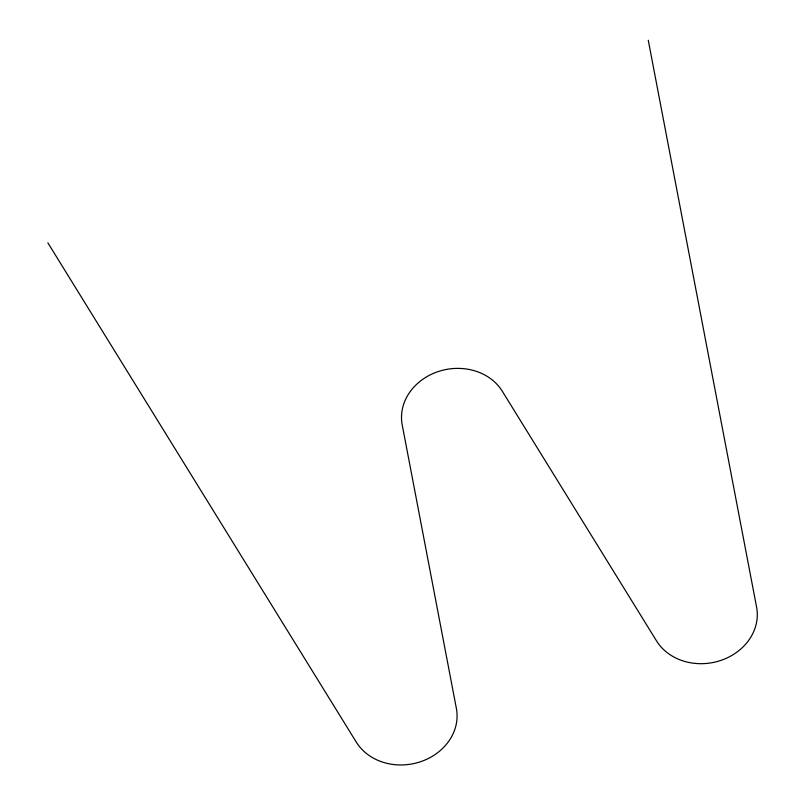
<?xml version="1.0" encoding="UTF-8"?>
<svg xmlns="http://www.w3.org/2000/svg" width="805" height="805" viewBox="0 0 805 805"><rect width="100%" height="100%" fill="white"/><g stroke="black" fill="none" stroke-linecap="round" stroke-linejoin="round"><path stroke-width="1.21" d="M47.837 242.778L356.303 742.14A53.663 46.277 -10.6 0 0 420.582 761.711A53.663 46.277 -10.6 0 0 456.375 708.39L402.218 424.949A53.663 46.277 -10.6 0 1 438 371.628A53.663 46.277 -10.6 0 1 502.28 391.2L656.518 640.881A53.663 46.277 -10.6 0 0 720.797 660.442A53.663 46.277 -10.6 0 0 756.589 607.121L648.267 40.25"/></g></svg>
